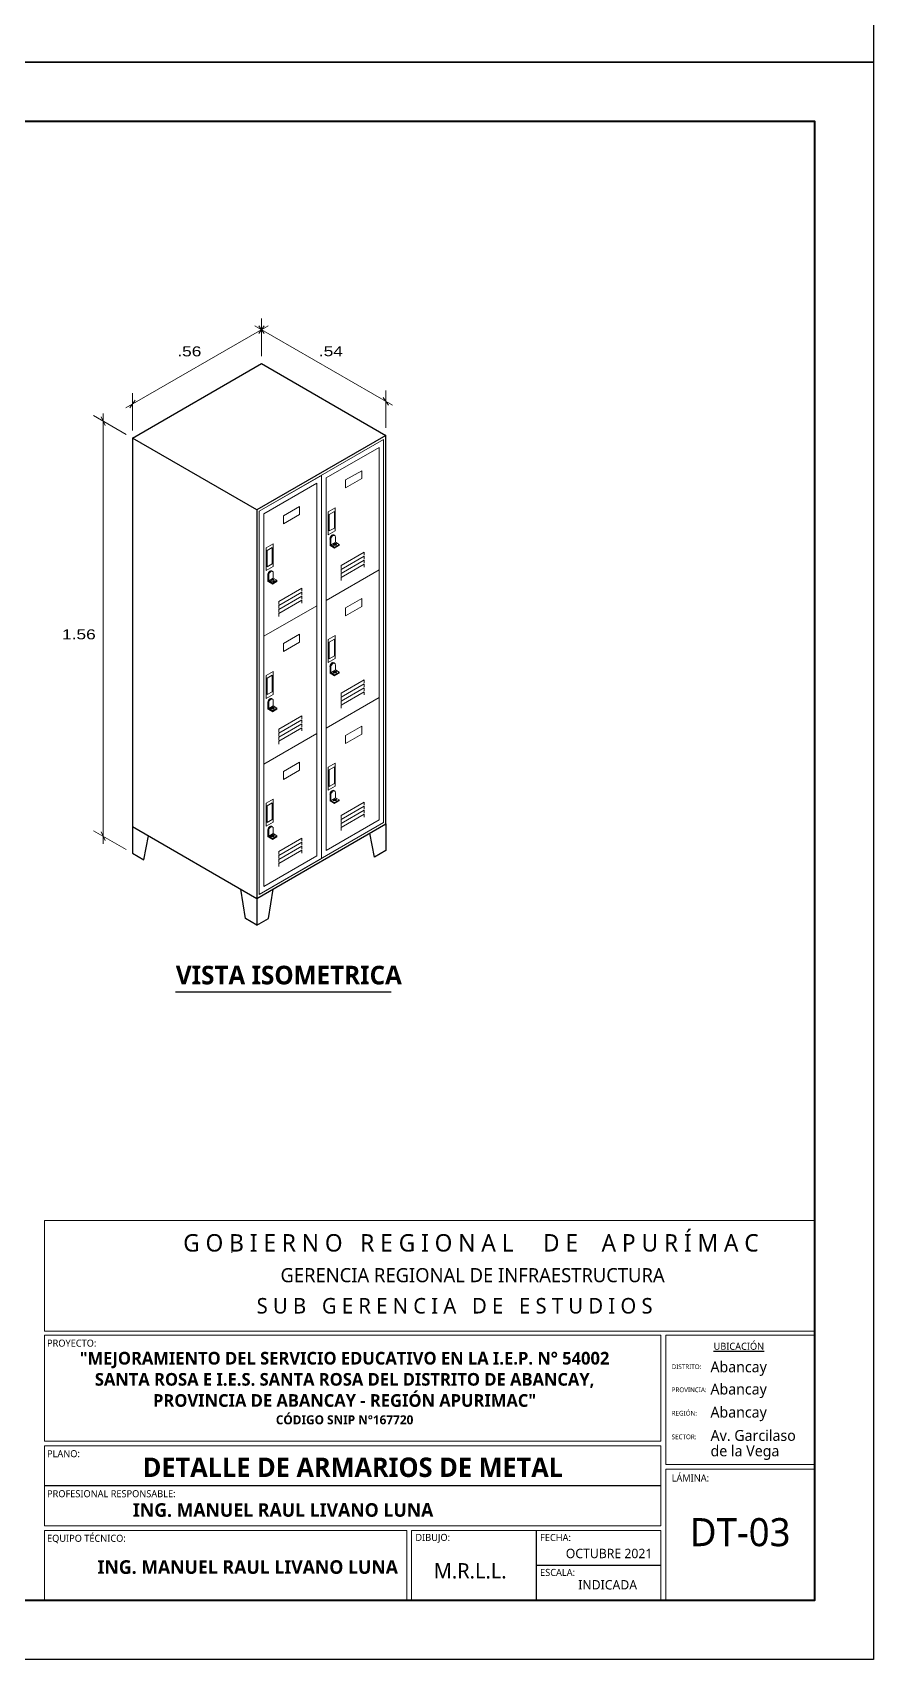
# Model space of a CAD drawing. Header units: inches. Extents: x 14.5 to 23.1, y -0.2 to 17.9.
# Drawn here: x 19.92 to 23.08, y -0.15 to 5.96 of the extents above; entities that cross this region are included whole.
import ezdxf

# ---------------------------------------------------------------- set-up
doc = ezdxf.new("R2010")
doc.units = ezdxf.units.IN
doc.header["$MEASUREMENT"] = 0
doc.linetypes.add('ACAD_ISO03W100', pattern=[30, 12, -18])
doc.layers.add('01', color=9, linetype='Continuous', lineweight=5)
doc.layers.add('LINEAS_IND.', color=252, linetype='Continuous', lineweight=5)
doc.layers.add('L2', color=2, linetype='Continuous')
doc.layers.add('MEMBRETE', color=7, linetype='Continuous')
doc.styles.add('Generales', font='trebuc.ttf', dxfattribs={"height": 0.1})
doc.styles.add('Santa Rosa 1 50', font='trebuc.ttf')
doc.styles.add('TM-DIM', font='GOTHIC.TTF', dxfattribs={"width": 1.3})

# ---------------------------------------------------------------- blocks, each defined once
blk = doc.blocks.new('_Oblique')
at = {"color": 0, "linetype": 'ByBlock', "lineweight": -2}
blk.add_line((-0.5, -0.5), (0.5, 0.5), dxfattribs=at)

msp = doc.modelspace()

# ---------------------------------------------------------------- linework, layer by layer
at = {"color": 5, "lineweight": 40}
msp.add_lwpolyline([(14.7032, 5.6292), (22.8592, 5.6292), (22.8592, 0.0699), (14.7032, 0.0699)], close=True, dxfattribs=at)
for points in [[(20.2966, 4.4381), (20.7816, 4.7181), (21.2493, 4.4481)], [(20.7643, 4.1681), (20.2966, 4.4381), (20.2966, 2.9781), (20.7643, 2.7081)], [(20.2966, 2.9781), (20.2966, 2.8781), (20.3399, 2.8531), (20.3572, 2.9431)], [(21.2493, 2.9881), (21.2493, 2.8881), (21.206, 2.8631), (21.1886, 2.9531)], [(20.7643, 2.6081), (20.721, 2.6331), (20.7037, 2.7431)], [(20.7643, 2.6081), (20.8076, 2.6331), (20.8249, 2.7431)], [(20.7643, 2.7081), (20.7643, 2.6081)]]:
    msp.add_lwpolyline(points)
msp.add_lwpolyline([(20.7643, 2.7081), (21.2493, 2.9881), (21.2493, 4.4481), (20.7643, 4.1681)], close=True)
at = {"layer": '01', "color": 1, "lineweight": 0}
for p, q in [((20.7816, 4.7461), (20.7816, 4.8871)), ((20.2966, 4.4661), (20.2966, 4.6071)), ((21.2493, 4.4761), (21.2493, 4.6171)), ((20.2724, 4.4521), (20.1503, 4.5226)), ((20.2724, 2.8921), (20.1503, 2.9626))]:
    msp.add_line(p, q, dxfattribs=at)
at = {"layer": '01'}
for p, q in [((21.0068, 4.2981), (21.0068, 2.8581)), ((21.039, 4.0587), (21.039, 4.0387)), ((21.039, 4.0387), (21.039, 4.0367)), ((21.039, 4.0367), (21.039, 4.0347)), ((21.0424, 4.0367), (21.0597, 4.0467)), ((21.0535, 4.074), (21.057, 4.072)), ((20.8051, 3.9237), (20.8051, 3.9037)), ((20.8197, 3.939), (20.8232, 3.937)), ((21.0241, 3.8281), (21.2233, 3.9431)), ((20.8051, 3.9037), (20.8051, 3.9017)), ((20.8051, 3.9017), (20.8051, 3.8997)), ((20.8086, 3.9017), (20.8259, 3.9117)), ((20.7903, 3.6931), (20.9894, 3.8081)), ((21.039, 3.5787), (21.039, 3.5587)), ((21.039, 3.5587), (21.039, 3.5567)), ((21.039, 3.5567), (21.039, 3.5547)), ((21.0424, 3.5567), (21.0597, 3.5667)), ((21.0535, 3.594), (21.057, 3.592)), ((20.8051, 3.4437), (20.8051, 3.4237)), ((20.8086, 3.4217), (20.8259, 3.4317)), ((20.8197, 3.459), (20.8232, 3.457)), ((21.0241, 3.3481), (21.2233, 3.4631)), ((20.8051, 3.4237), (20.8051, 3.4217)), ((20.8051, 3.4217), (20.8051, 3.4197)), ((20.7903, 3.2131), (20.9894, 3.3281)), ((21.039, 3.0987), (21.039, 3.0787)), ((21.039, 3.0787), (21.039, 3.0767)), ((21.039, 3.0767), (21.039, 3.0747)), ((21.0424, 3.0767), (21.0597, 3.0867)), ((21.0535, 3.114), (21.057, 3.112)), ((20.8051, 2.9637), (20.8051, 2.9437)), ((20.8051, 2.9437), (20.8051, 2.9417)), ((20.8051, 2.9417), (20.8051, 2.9397)), ((20.8086, 2.9417), (20.8259, 2.9517)), ((20.8197, 2.979), (20.8232, 2.977))]:
    msp.add_line(p, q, dxfattribs=at)
at = {"layer": '01', "color": 1, "lineweight": 0}
for points in [[(20.2716, 4.5514), (20.8066, 4.8603)], [(21.2743, 4.5614), (20.7566, 4.8603)], [(20.186, 2.9131), (20.186, 4.5309)]]:
    msp.add_lwpolyline(points, dxfattribs=at)
at = {"layer": '01'}
for points in [[(20.7729, 2.7231), (21.2406, 2.9931), (21.2406, 4.4331), (20.7729, 4.1631)], [(21.0241, 4.2881), (21.2233, 4.4031), (21.2233, 3.0031), (21.0241, 2.8881)], [(20.7729, 4.1631), (21.0068, 4.2981), (21.0068, 2.8581), (20.7729, 2.7231)], [(21.0977, 4.2806), (21.1583, 4.3156), (21.1583, 4.2856), (21.0977, 4.2506)], [(20.7903, 4.1531), (20.9894, 4.2681), (20.9894, 2.8681), (20.7903, 2.7531)], [(20.8639, 4.1456), (20.9245, 4.1806), (20.9245, 4.1506), (20.8639, 4.1156)], [(21.0327, 4.161), (21.0327, 4.075), (21.0587, 4.09), (21.0587, 4.176)], [(21.0362, 4.151), (21.0362, 4.089), (21.0553, 4.1), (21.0553, 4.162)], [(20.7989, 4.026), (20.7989, 3.94), (20.8249, 3.955), (20.8249, 4.041)], [(21.0563, 4.0287), (21.0736, 4.0387), (21.0736, 4.0367), (21.0563, 4.0267)], [(21.0563, 4.0267), (21.0736, 4.0367), (21.0736, 4.0347), (21.0563, 4.0247)], [(20.8024, 4.016), (20.8024, 3.954), (20.8214, 3.965), (20.8214, 4.027)], [(20.8225, 3.8937), (20.8398, 3.9037), (20.8398, 3.9017), (20.8225, 3.8917)], [(20.8225, 3.8917), (20.8398, 3.9017), (20.8398, 3.8997), (20.8225, 3.8897)], [(21.0977, 3.8006), (21.1583, 3.8356), (21.1583, 3.8056), (21.0977, 3.7706)], [(20.8639, 3.6656), (20.9245, 3.7006), (20.9245, 3.6706), (20.8639, 3.6356)], [(21.0327, 3.681), (21.0327, 3.595), (21.0587, 3.61), (21.0587, 3.696)], [(21.0362, 3.671), (21.0362, 3.609), (21.0553, 3.62), (21.0553, 3.682)], [(20.7989, 3.546), (20.7989, 3.46), (20.8249, 3.475), (20.8249, 3.561)], [(20.8024, 3.536), (20.8024, 3.474), (20.8214, 3.485), (20.8214, 3.547)], [(21.0563, 3.5487), (21.0736, 3.5587), (21.0736, 3.5567), (21.0563, 3.5467)], [(21.0563, 3.5467), (21.0736, 3.5567), (21.0736, 3.5547), (21.0563, 3.5447)], [(20.8225, 3.4137), (20.8398, 3.4237), (20.8398, 3.4217), (20.8225, 3.4117)], [(20.8225, 3.4117), (20.8398, 3.4217), (20.8398, 3.4197), (20.8225, 3.4097)], [(21.0977, 3.3206), (21.1583, 3.3556), (21.1583, 3.3256), (21.0977, 3.2906)], [(20.8639, 3.1856), (20.9245, 3.2206), (20.9245, 3.1906), (20.8639, 3.1556)], [(21.0327, 3.201), (21.0327, 3.115), (21.0587, 3.13), (21.0587, 3.216)], [(21.0362, 3.191), (21.0362, 3.129), (21.0553, 3.14), (21.0553, 3.202)], [(20.7989, 3.066), (20.7989, 2.98), (20.8249, 2.995), (20.8249, 3.081)], [(20.8024, 3.056), (20.8024, 2.994), (20.8214, 3.005), (20.8214, 3.067)], [(21.0563, 3.0687), (21.0736, 3.0787), (21.0736, 3.0767), (21.0563, 3.0667)], [(21.0563, 3.0667), (21.0736, 3.0767), (21.0736, 3.0747), (21.0563, 3.0647)], [(20.8225, 2.9337), (20.8398, 2.9437), (20.8398, 2.9417), (20.8225, 2.9317)], [(20.8225, 2.9317), (20.8398, 2.9417), (20.8398, 2.9397), (20.8225, 2.9297)]]:
    msp.add_lwpolyline(points, close=True, dxfattribs=at)
for points in [[(21.039, 4.0387), (21.039, 4.0587)], [(21.0407, 4.0357), (21.0407, 4.0577)], [(21.0563, 4.0267), (21.0407, 4.0357)], [(21.0424, 4.0367), (21.0424, 4.0567)], [(21.0424, 4.0367), (21.0563, 4.0287)], [(21.0597, 4.0467), (21.0597, 4.0653)], [(21.0736, 4.0387), (21.0597, 4.0467)], [(21.0563, 4.0247), (21.039, 4.0347)], [(21.0804, 3.9482), (21.0804, 3.9594), (21.167, 4.0094), (21.167, 3.9982)], [(21.0804, 3.9332), (21.0804, 3.9444), (21.167, 3.9944), (21.167, 3.9832)], [(21.0804, 3.9182), (21.0804, 3.9294), (21.167, 3.9794), (21.167, 3.9682)], [(20.8051, 3.9037), (20.8051, 3.9237)], [(20.8069, 3.9007), (20.8069, 3.9227)], [(20.8086, 3.9017), (20.8086, 3.9217)], [(20.8259, 3.9117), (20.8259, 3.9303)], [(21.0804, 3.9032), (21.0804, 3.9144), (21.167, 3.9644), (21.167, 3.9532)], [(20.8225, 3.8897), (20.8051, 3.8997)], [(20.8225, 3.8917), (20.8069, 3.9007)], [(20.8086, 3.9017), (20.8225, 3.8937)], [(20.8398, 3.9037), (20.8259, 3.9117)], [(20.8466, 3.8132), (20.8466, 3.8244), (20.9332, 3.8744), (20.9332, 3.8632)], [(20.8466, 3.7982), (20.8466, 3.8094), (20.9332, 3.8594), (20.9332, 3.8482)], [(20.8466, 3.7832), (20.8466, 3.7944), (20.9332, 3.8444), (20.9332, 3.8332)], [(20.8466, 3.7682), (20.8466, 3.7794), (20.9332, 3.8294), (20.9332, 3.8182)], [(21.039, 3.5587), (21.039, 3.5787)], [(21.0563, 3.5447), (21.039, 3.5547)], [(21.0407, 3.5557), (21.0407, 3.5777)], [(21.0563, 3.5467), (21.0407, 3.5557)], [(21.0424, 3.5567), (21.0424, 3.5767)], [(21.0424, 3.5567), (21.0563, 3.5487)], [(21.0597, 3.5667), (21.0597, 3.5853)], [(21.0736, 3.5587), (21.0597, 3.5667)], [(21.0804, 3.4682), (21.0804, 3.4794), (21.167, 3.5294), (21.167, 3.5182)], [(21.0804, 3.4532), (21.0804, 3.4644), (21.167, 3.5144), (21.167, 3.5032)], [(21.0804, 3.4382), (21.0804, 3.4494), (21.167, 3.4994), (21.167, 3.4882)], [(20.8051, 3.4237), (20.8051, 3.4437)], [(20.8069, 3.4207), (20.8069, 3.4427)], [(20.8086, 3.4217), (20.8086, 3.4417)], [(20.8259, 3.4317), (20.8259, 3.4503)], [(20.8398, 3.4237), (20.8259, 3.4317)], [(21.0804, 3.4232), (21.0804, 3.4344), (21.167, 3.4844), (21.167, 3.4732)], [(20.8225, 3.4097), (20.8051, 3.4197)], [(20.8225, 3.4117), (20.8069, 3.4207)], [(20.8086, 3.4217), (20.8225, 3.4137)], [(20.8466, 3.3332), (20.8466, 3.3444), (20.9332, 3.3944), (20.9332, 3.3832)], [(20.8466, 3.3182), (20.8466, 3.3294), (20.9332, 3.3794), (20.9332, 3.3682)], [(20.8466, 3.3032), (20.8466, 3.3144), (20.9332, 3.3644), (20.9332, 3.3532)], [(20.8466, 3.2882), (20.8466, 3.2994), (20.9332, 3.3494), (20.9332, 3.3382)], [(21.039, 3.0787), (21.039, 3.0987)], [(21.0563, 3.0647), (21.039, 3.0747)], [(21.0407, 3.0757), (21.0407, 3.0977)], [(21.0563, 3.0667), (21.0407, 3.0757)], [(21.0424, 3.0767), (21.0424, 3.0967)], [(21.0424, 3.0767), (21.0563, 3.0687)], [(21.0597, 3.0867), (21.0597, 3.1053)], [(21.0736, 3.0787), (21.0597, 3.0867)], [(21.0804, 3.0082), (21.0804, 3.0194), (21.167, 3.0694), (21.167, 3.0582)], [(21.0804, 2.9932), (21.0804, 3.0044), (21.167, 3.0544), (21.167, 3.0432)], [(21.0804, 2.9782), (21.0804, 2.9894), (21.167, 3.0394), (21.167, 3.0282)], [(21.0804, 2.9632), (21.0804, 2.9744), (21.167, 3.0244), (21.167, 3.0132)], [(20.8051, 2.9437), (20.8051, 2.9637)], [(20.8225, 2.9297), (20.8051, 2.9397)], [(20.8069, 2.9407), (20.8069, 2.9627)], [(20.8225, 2.9317), (20.8069, 2.9407)], [(20.8086, 2.9417), (20.8086, 2.9617)], [(20.8086, 2.9417), (20.8225, 2.9337)], [(20.8259, 2.9517), (20.8259, 2.9703)], [(20.8398, 2.9437), (20.8259, 2.9517)], [(20.8466, 2.8732), (20.8466, 2.8844), (20.9332, 2.9344), (20.9332, 2.9232)], [(20.8466, 2.8582), (20.8466, 2.8694), (20.9332, 2.9194), (20.9332, 2.9082)], [(20.8466, 2.8432), (20.8466, 2.8544), (20.9332, 2.9044), (20.9332, 2.8932)], [(20.8466, 2.8282), (20.8466, 2.8394), (20.9332, 2.8894), (20.9332, 2.8782)]]:
    msp.add_lwpolyline(points, dxfattribs=at)
for centre, major_axis, ratio, start_param, end_param in [((21.0476, 4.0637), (0.0059, 0.0103), 0.61872, 6.283185, 8.678976), ((21.0494, 4.0627), (0.0059, 0.0103), 0.61872, 6.283185, 8.678976), ((21.0511, 4.0617), (0.0059, 0.0103), 0.61872, 5.389043, 8.678976), ((21.0563, 4.0367), (0.0072, 0), 0.555556, 6.535866, 9.172098), ((21.0563, 4.0347), (0.0072, 0), 0.555556, 6.806784, 8.901179), ((20.8138, 3.9287), (0.0059, 0.0103), 0.61872, 6.283185, 8.678976), ((20.8155, 3.9277), (0.0059, 0.0103), 0.61872, 6.283185, 8.678976), ((20.8173, 3.9267), (0.0059, 0.0103), 0.61872, 5.389043, 8.678976), ((20.8225, 3.9017), (0.0072, 0), 0.555556, 6.535866, 9.172098), ((20.8225, 3.8997), (0.0072, 0), 0.555556, 6.806784, 8.901179), ((21.0476, 3.5837), (0.0059, 0.0103), 0.61872, 6.283185, 8.678976), ((21.0494, 3.5827), (0.0059, 0.0103), 0.61872, 6.283185, 8.678976), ((21.0511, 3.5817), (0.0059, 0.0103), 0.61872, 5.389043, 8.678976), ((21.0563, 3.5567), (0.0072, 0), 0.555556, 6.535866, 9.172098), ((21.0563, 3.5547), (0.0072, 0), 0.555556, 6.806784, 8.901179), ((20.8138, 3.4487), (0.0059, 0.0103), 0.61872, 6.283185, 8.678976), ((20.8155, 3.4477), (0.0059, 0.0103), 0.61872, 6.283185, 8.678976), ((20.8173, 3.4467), (0.0059, 0.0103), 0.61872, 5.389043, 8.678976), ((20.8225, 3.4217), (0.0072, 0), 0.555556, 6.535866, 9.172098), ((20.8225, 3.4197), (0.0072, 0), 0.555556, 6.806784, 8.901179), ((21.0476, 3.1037), (0.0059, 0.0103), 0.61872, 6.283185, 8.678976), ((21.0494, 3.1027), (0.0059, 0.0103), 0.61872, 6.283185, 8.678976), ((21.0511, 3.1017), (0.0059, 0.0103), 0.61872, 5.389043, 8.678976), ((21.0563, 3.0767), (0.0072, 0), 0.555556, 6.535866, 9.172098), ((21.0563, 3.0747), (0.0072, 0), 0.555556, 6.806784, 8.901179), ((20.8138, 2.9687), (0.0059, 0.0103), 0.61872, 6.283185, 8.678976), ((20.8155, 2.9677), (0.0059, 0.0103), 0.61872, 6.283185, 8.678976), ((20.8173, 2.9667), (0.0059, 0.0103), 0.61872, 5.389043, 8.678976), ((20.8225, 2.9417), (0.0072, 0), 0.555556, 6.535866, 9.172098), ((20.8225, 2.9397), (0.0072, 0), 0.555556, 6.806784, 8.901179)]:
    msp.add_ellipse(centre, major_axis=major_axis, ratio=ratio, start_param=start_param, end_param=end_param, dxfattribs=at)
for centre in [(21.0563, 4.0387), (20.8225, 3.9037), (21.0563, 3.5587), (20.8225, 3.4237), (21.0563, 3.0787), (20.8225, 2.9437)]:
    msp.add_ellipse(centre, major_axis=(0.0072, 0), ratio=0.555556, dxfattribs=at)
at = {"layer": 'Defpoints', "color": 6, "linetype": 'ACAD_ISO03W100'}
for points in [[(14.4812, 11.8545), (23.0812, 11.8545), (23.0812, 5.8512), (14.4812, 5.8512)], [(14.4812, 5.8512), (23.0812, 5.8512), (23.0812, -0.1521), (14.4812, -0.1521)]]:
    msp.add_lwpolyline(points, close=True, dxfattribs=at)
at = {"layer": 'L2', "ltscale": 0.5}
msp.add_line((21.2692, 2.3557), (20.4586, 2.3557), dxfattribs=at)
at = {"layer": 'LINEAS_IND.', "color": 7, "ltscale": 0.5}
msp.add_line((20.6674, 1.3791, 0.1736), (20.6708, 1.3774, 0.1736), dxfattribs=at)
at = {"layer": 'MEMBRETE', "color": 7, "lineweight": 20, "ltscale": 0.5}
for p, q in [((19.966, 1.0816), (19.966, 1.4976)), ((22.8592, 1.4976), (19.966, 1.4976)), ((19.966, 1.4976), (22.8592, 1.4976)), ((22.8592, 1.0816), (19.966, 1.0816))]:
    msp.add_line(p, q, dxfattribs=at)
at = {"layer": 'MEMBRETE', "color": 7, "lineweight": 18, "ltscale": 0.5}
for p, q in [((19.966, 1.0664), (22.2824, 1.0664)), ((19.966, 1.0664), (19.966, 0.6686)), ((19.9664, 0.6686), (22.2824, 0.6686)), ((19.9664, 0.6509), (22.2824, 0.6509)), ((19.9664, 0.6509), (19.9664, 0.35)), ((22.2824, 0.6509), (22.2824, 0.35)), ((19.9664, 0.35), (22.2824, 0.35)), ((19.9664, 0.333), (21.3278, 0.333)), ((19.9664, 0.333), (19.9664, 0.0699)), ((21.3278, 0.333), (21.3278, 0.0699)), ((21.3455, 0.333), (22.2824, 0.333)), ((21.3455, 0.333), (21.3455, 0.0699))]:
    msp.add_line(p, q, dxfattribs=at)
at = {"layer": 'MEMBRETE', "color": 7, "ltscale": 0.5}
msp.add_line((22.2824, 0.5005), (19.9664, 0.5005), dxfattribs=at)
at = {"layer": 'MEMBRETE', "color": 7, "lineweight": 30, "ltscale": 0.5}
msp.add_line((22.2824, 0.2015), (21.8139, 0.2015), dxfattribs=at)
at = {"layer": 'MEMBRETE', "color": 7, "lineweight": 20, "ltscale": 0.5}
msp.add_lwpolyline([(22.8592, 1.0816), (22.8592, 1.4976)], dxfattribs=at)
at = {"layer": 'MEMBRETE', "color": 7, "lineweight": 18, "ltscale": 0.5}
for points in [[(22.2824, 0.6686), (22.2824, 1.0664)], [(21.3455, 0.0699), (22.2824, 0.0699), (22.2824, 0.333)], [(19.9664, 0.0699), (21.3278, 0.0699)]]:
    msp.add_lwpolyline(points, dxfattribs=at)
for points in [[(22.8592, 1.0664), (22.3016, 1.0664), (22.3016, 0.5807), (22.8592, 0.5807)], [(22.8592, 0.5637), (22.3016, 0.5637), (22.3016, 0.0699), (22.8592, 0.0699)]]:
    msp.add_lwpolyline(points, close=True, dxfattribs=at)
at = {"layer": 'MEMBRETE', "color": 7, "lineweight": 30, "ltscale": 0.5}
msp.add_lwpolyline([(21.8139, 0.333), (21.8139, 0.0699)], dxfattribs=at)

# ---------------------------------------------------------------- block references
at = {"layer": '01', "color": 1, "lineweight": 0, "yscale": 0.02499999999999999, "zscale": 0.02499999999999999}
for p, xscale, rotation in [((20.7816, 4.8459), 0.02499999999999999, 190.0999999999997), ((20.7816, 4.8459), -0.02499999999999999, 169.9000000000003), ((21.2493, 4.5759), -0.02499999999999999, 169.9000000000003), ((20.2966, 4.5659), 0.02499999999999999, 190.0999999999997), ((20.186, 4.502), 0.02499999999999999, 250.1000000000003), ((20.186, 2.942), 0.02499999999999999, 250.1000000000003)]:
    msp.add_blockref('_Oblique', p, dxfattribs=dict(at, xscale=xscale, rotation=rotation))

# ---------------------------------------------------------------- texts
at = {"insert": (20.4597, 2.455), "char_height": 0.07, "attachment_point": 1, "style": 'Generales'}
msp.add_mtext_dynamic_manual_height_columns('\\pxt4,7;{\\fTrebuchet MS|b1|i0|c0|p34;VISTA ISOMETRICA}', width=0.887532, gutter_width=0, heights=[0.0831], dxfattribs=at)
at = {"layer": '01', "color": 7, "char_height": 0.0375, "attachment_point": 5, "style": 'TM-DIM'}
for s, insert in [('\\A1;.56', (20.5104, 4.7637)), ('\\A1;.54', (21.0424, 4.7644)), ('\\A1;1.56', (20.0953, 3.7002))]:
    msp.add_mtext(s, dxfattribs=dict(at, insert=insert))
at = {"layer": 'MEMBRETE', "color": 7, "lineweight": 5, "style": 'Generales'}
for s, height, p in [('G O B I E R N O   R E G I O N A L     D E    A P U R Í M A C   ', 0.065344, (20.4874, 1.381)), ('GERENCIA REGIONAL DE INFRAESTRUCTURA', 0.052981, (20.8529, 1.2657)), ('S U B   G E R E N C I A   D E   E S T U D I O S ', 0.05828, (20.7634, 1.1481))]:
    msp.add_text(s, height=height, dxfattribs=at).set_placement(p)
at = {"layer": 'MEMBRETE', "color": 7, "ltscale": 0.5, "style": 'Generales'}
for s, height, p in [('PROYECTO:', 0.02649, (19.9757, 1.0235)), ('PLANO:', 0.02649, (19.9757, 0.608)), ('LÁMINA:', 0.02649, (22.3229, 0.5167)), ('PROFESIONAL RESPONSABLE:', 0.026491, (19.9757, 0.4576)), ('DT-03', 0.10547, (22.3914, 0.2736)), ('EQUIPO TÉCNICO:', 0.026491, (19.9757, 0.2901)), ('DIBUJO:', 0.02649, (21.36, 0.2934)), ('FECHA:', 0.02649, (21.8285, 0.293)), ('OCTUBRE 2021', 0.035321, (21.9249, 0.2286)), ('M.R.L.L.', 0.05762, (21.4289, 0.1523)), ('ESCALA:', 0.02649, (21.8285, 0.1618)), ('INDICADA', 0.03532, (21.9718, 0.1109))]:
    msp.add_text(s, height=height, dxfattribs=at).set_placement(p)
at = {"layer": 'MEMBRETE', "color": 7, "style": 'Santa Rosa 1 50'}
for s, height, p in [('%%UUBICACIÓN', 0.026491, (22.4804, 1.0117)), ('DISTRITO:', 0.01766, (22.3229, 0.9393)), ('Abancay', 0.04084, (22.4687, 0.9272)), ('PROVINCIA:', 0.01766, (22.3229, 0.8525)), ('Abancay', 0.04084, (22.4687, 0.8437)), ('Abancay', 0.04084, (22.4687, 0.757)), ('REGIÓN:', 0.01766, (22.3228, 0.7646)), ('SECTOR:', 0.01766, (22.3228, 0.6757)), ('Av. Garcilaso  ', 0.04084, (22.4691, 0.6694)), (' de la Vega ', 0.04084, (22.4553, 0.6114))]:
    msp.add_text(s, height=height, dxfattribs=at).set_placement(p)
at = {"layer": 'MEMBRETE', "color": 7, "ltscale": 0.5, "attachment_point": 1, "style": 'Generales'}
for s, insert, char_height, width in [('\\pxqc;{\\fTrebuchet MS|b1|i0|c0|p34;\\H0.6891x;"MEJORAMIENTO DEL SERVICIO EDUCATIVO EN LA I.E.P. N° 54002 \\PSANTA ROSA E I.E.S. SANTA ROSA DEL DISTRITO DE ABANCAY, \\PPROVINCIA DE ABANCAY - REGIÓN APURIMAC"\\H1.4512x;\\P\\H0.49222x;CÓDIGO SNIP N°167720}', (19.9281, 1.0039), 0.0691434, 2.331444), ('{\\fTrebuchet MS|b1|i0|c0|p34;DETALLE DE ARMARIOS DE METAL}', (20.3351, 0.6066), 0.072985, 1.746381), ('{\\fTrebuchet MS|b1|i0|c0|p34;\\H0.88598x;ING. MANUEL RAUL LIVANO LUNA}', (20.2984, 0.4352), 0.05762, 1.793367), ('{\\fTrebuchet MS|b1|i0|c0|p34;\\H0.88598x;ING. MANUEL RAUL LIVANO LUNA}', (20.1655, 0.2208), 0.05762, 1.793367)]:
    msp.add_mtext(s, dxfattribs=dict(at, insert=insert, char_height=char_height, width=width))

doc.saveas('drawing.dxf')
